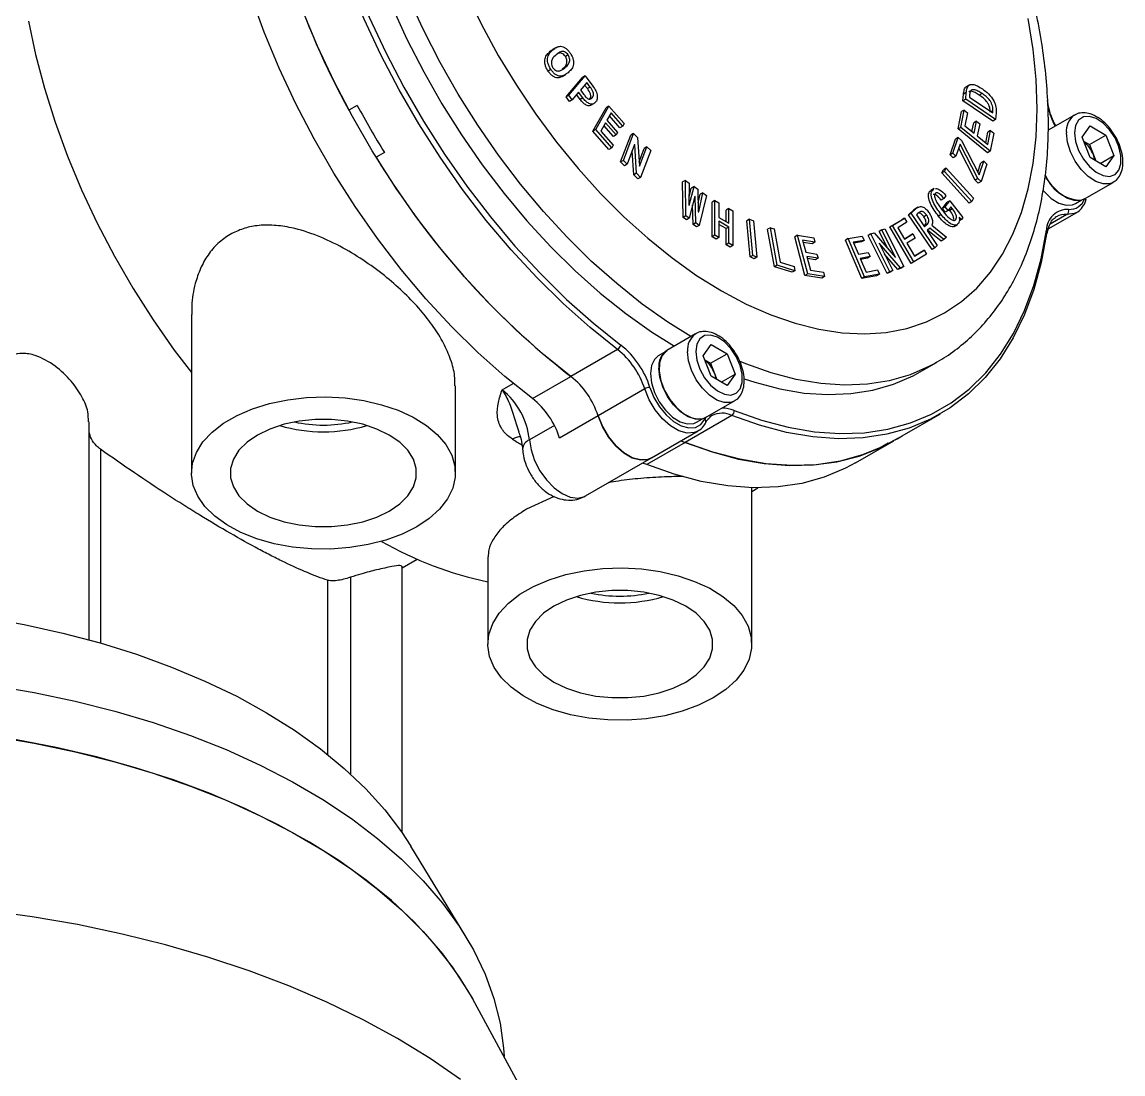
# Model space of a CAD drawing. Header units: millimetres. Extents: x 284 to 3312, y -237 to 1155.
# Drawn here: x 1892.5 to 2034.3, y 102.3 to 237.9 of the extents above; entities that cross this region are included whole.
import ezdxf

# ---------------------------------------------------------------- set-up
doc = ezdxf.new("R2010")
doc.units = ezdxf.units.MM

msp = doc.modelspace()

# ---------------------------------------------------------------- linework, layer by layer
at = {"color": 7, "linetype": 'Continuous', "lineweight": 25}
for p, q in [((1960.54, 234.081), (1960.893, 234.319)), ((1960.894, 234.285), (1960.54, 234.081)), ((1961.285, 234.558), (1960.843, 234.303)), ((1962.849, 233.608), (1962.496, 233.404)), ((1960.616, 231.736), (1960.263, 231.532)), ((1962.421, 231.965), (1962.067, 231.761)), ((1962.083, 230.839), (1962.525, 231.094)), ((1962.586, 228.206), (1964.689, 230.704)), ((1962.939, 228.41), (1965.043, 230.909)), ((1965.242, 230.055), (1964.43, 229.091)), ((1965.043, 230.909), (1964.689, 230.704)), ((1965.043, 230.909), (1966.021, 229.606)), ((1965.675, 229.478), (1965.242, 230.055)), ((2014.594, 229.775), (2014.152, 229.519)), ((1962.939, 228.41), (1962.586, 228.206)), ((1963.371, 227.835), (1962.939, 228.41)), ((1964.196, 228.813), (1963.371, 227.835)), ((1964.388, 227.882), (1963.928, 228.495)), ((1964.741, 228.086), (1964.196, 228.813)), ((1964.43, 229.091), (1964.862, 228.514)), ((1965.321, 229.274), (1964.974, 229.737)), ((1965.675, 229.478), (1965.321, 229.274)), ((2013.705, 227.701), (2013.772, 228.548)), ((2014.125, 228.752), (2013.772, 228.548)), ((2014.058, 227.905), (2014.125, 228.752)), ((2014.554, 228.462), (2014.532, 228.187)), ((2016.161, 228.632), (2015.808, 228.428)), ((1935.67, 227.11), (1934.609, 226.498)), ((1963.018, 227.63), (1962.586, 228.206)), ((1963.371, 227.835), (1963.018, 227.63)), ((1964.741, 228.086), (1964.388, 227.882)), ((1965.946, 228.093), (1965.592, 227.889)), ((1965.787, 227.121), (1966.229, 227.376)), ((1966.396, 223.993), (1968.094, 227.015)), ((1968.094, 227.015), (1967.74, 226.811)), ((1968.094, 227.015), (1970.06, 224.768)), ((2014.058, 227.905), (2013.705, 227.701)), ((2017.564, 225.083), (2013.705, 227.701)), ((2017.917, 225.288), (2014.058, 227.905)), ((2014.532, 228.187), (2017.534, 226.152)), ((1966.042, 223.789), (1967.74, 226.811)), ((1968.371, 226.148), (1967.844, 225.212)), ((1969.517, 224.228), (1968.162, 225.778)), ((1969.871, 224.432), (1968.371, 226.148)), ((2013.081, 224.075), (2013.522, 226.301)), ((2013.434, 224.279), (2013.876, 226.505)), ((2013.876, 226.505), (2013.522, 226.301)), ((2013.876, 226.505), (2014.296, 226.163)), ((2014.296, 226.163), (2013.959, 224.465)), ((2017.555, 226.426), (2017.325, 226.293)), ((2017.534, 226.152), (2017.555, 226.426)), ((2017.984, 226.135), (2017.917, 225.288)), ((2028.063, 225.853), (2024.68, 223.901)), ((1967.656, 224.875), (1967.05, 223.798)), ((1968.681, 223.096), (1967.448, 224.505)), ((1969.034, 223.3), (1967.656, 224.875)), ((1967.844, 225.212), (1969.222, 223.636)), ((1969.871, 224.432), (1969.517, 224.228)), ((1970.06, 224.768), (1969.871, 224.432)), ((2013.434, 224.279), (2013.081, 224.075)), ((2017.221, 221.195), (2013.434, 224.279)), ((2013.959, 224.465), (2015.133, 223.509)), ((2014.864, 223.729), (2015.089, 224.866)), ((2015.443, 225.07), (2015.089, 224.866)), ((2015.133, 223.509), (2015.443, 225.07)), ((2015.443, 225.07), (2015.863, 224.727)), ((2015.863, 224.727), (2015.554, 223.166)), ((2017.917, 225.288), (2017.564, 225.083)), ((2029.051, 223.008), (2030.072, 224.46)), ((2030.072, 224.46), (2032.113, 223.281)), ((1966.396, 223.993), (1966.042, 223.789)), ((1968.109, 221.427), (1966.042, 223.789)), ((1968.462, 221.631), (1966.396, 223.993)), ((1967.05, 223.798), (1968.651, 221.967)), ((1969.034, 223.3), (1968.681, 223.096)), ((1969.222, 223.636), (1969.034, 223.3)), ((1969.61, 219.822), (1970.907, 223.281)), ((1969.964, 220.026), (1971.261, 223.486)), ((1971.261, 223.486), (1970.907, 223.281)), ((1971.261, 223.486), (1971.794, 222.959)), ((1971.794, 222.959), (1972.024, 219.292)), ((2012.046, 220.739), (2012.736, 222.777)), ((2012.4, 220.943), (2013.089, 222.981)), ((2013.089, 222.981), (2012.736, 222.777)), ((2016.868, 220.991), (2013.081, 224.075)), ((2013.089, 222.981), (2013.498, 222.59)), ((2015.554, 223.166), (2016.905, 222.067)), ((2016.636, 222.286), (2016.911, 223.675)), ((2016.905, 222.067), (2017.265, 223.879)), ((2017.265, 223.879), (2016.911, 223.675)), ((2017.685, 223.536), (2017.221, 221.195)), ((2017.265, 223.879), (2017.685, 223.536)), ((2030.072, 220.377), (2029.051, 223.008)), ((2029.992, 222.057), (2032.113, 223.281)), ((2032.113, 223.281), (2033.134, 220.651)), ((1968.462, 221.631), (1968.109, 221.427)), ((1968.651, 221.967), (1968.462, 221.631)), ((1971.395, 222.05), (1970.454, 219.542)), ((1971.294, 218.158), (1971.098, 221.259)), ((1971.416, 222.029), (1971.379, 222.008)), ((1971.416, 222.029), (1971.395, 222.05)), ((1971.648, 218.362), (1971.416, 222.029)), ((1971.989, 219.857), (1972.634, 221.575)), ((1972.046, 219.271), (1972.987, 221.779)), ((1973.477, 221.295), (1972.18, 217.836)), ((1972.987, 221.779), (1972.634, 221.575)), ((1972.987, 221.779), (1973.477, 221.295)), ((2013.337, 222.112), (2012.808, 220.553)), ((2015.276, 217.492), (2013.155, 221.577)), ((2015.629, 217.696), (2013.337, 222.112)), ((2013.498, 222.59), (2015.79, 218.174)), ((2029.255, 222.482), (2029.992, 222.057)), ((2029.992, 222.057), (2030.502, 220.742)), ((1939.17, 221.048), (1938.109, 220.435)), ((1939.17, 221.048), (1938.109, 220.435)), ((1969.964, 220.026), (1969.61, 219.822)), ((1970.454, 219.542), (1969.964, 220.026)), ((2012.4, 220.943), (2012.046, 220.739)), ((2012.455, 220.349), (2012.046, 220.739)), ((2012.808, 220.553), (2012.4, 220.943)), ((2012.808, 220.553), (2012.455, 220.349)), ((2015.79, 218.174), (2016.381, 219.92)), ((2016.381, 219.92), (2016.028, 219.716)), ((2016.381, 219.92), (2016.79, 219.53)), ((2017.221, 221.195), (2016.868, 220.991)), ((2032.113, 219.199), (2030.072, 220.377)), ((2030.502, 220.742), (2030.809, 219.952)), ((2031.366, 219.63), (2033.134, 220.651)), ((2033.134, 220.651), (2032.113, 219.199)), ((1970.101, 219.337), (1969.61, 219.822)), ((1970.454, 219.542), (1970.101, 219.337)), ((1972.024, 219.292), (1972.046, 219.271)), ((2010.987, 218.401), (2011.204, 218.819)), ((2011.341, 218.605), (2010.987, 218.401)), ((2011.557, 219.023), (2011.204, 218.819)), ((2011.341, 218.605), (2011.557, 219.023)), ((2014.842, 214.725), (2011.341, 218.605)), ((2011.557, 219.023), (2015.058, 215.144)), ((2015.618, 218.506), (2016.028, 219.716)), ((2016.79, 219.53), (2016.038, 217.305)), ((1971.648, 218.362), (1971.294, 218.158)), ((1971.826, 217.632), (1971.294, 218.158)), ((1972.18, 217.836), (1971.648, 218.362)), ((1972.18, 217.836), (1971.826, 217.632)), ((1977.95, 217.446), (1977.596, 217.242)), ((1977.647, 212.682), (1977.596, 217.242)), ((1978.001, 212.886), (1977.95, 217.446)), ((1977.95, 217.446), (1978.441, 217.098)), ((1978.441, 217.098), (1978.41, 214.269)), ((2014.488, 214.521), (2010.987, 218.401)), ((2015.629, 217.696), (2015.276, 217.492)), ((2015.684, 217.101), (2015.276, 217.492)), ((2016.038, 217.305), (2015.629, 217.696)), ((2016.038, 217.305), (2015.684, 217.101)), ((2029.35, 215.05), (2033.062, 217.193)), ((1978.421, 215.298), (1978.714, 216.45)), ((1978.454, 214.237), (1979.067, 216.655)), ((1979.067, 216.655), (1978.714, 216.45)), ((1979.067, 216.655), (1979.559, 216.305)), ((1979.559, 216.305), (1979.617, 213.414)), ((1979.595, 214.534), (1979.832, 215.657)), ((1979.662, 213.382), (1980.185, 215.861)), ((1980.185, 215.861), (1979.832, 215.657)), ((1980.185, 215.861), (1980.677, 215.513)), ((2009.77, 216.2), (2009.417, 215.996)), ((2009.417, 215.996), (2009.616, 216.109)), ((2009.988, 216.384), (2009.546, 216.129)), ((2009.77, 216.2), (2009.97, 216.313)), ((1978.41, 214.269), (1978.454, 214.237)), ((1979.177, 215.399), (1978.448, 212.569)), ((1978.944, 211.762), (1978.887, 214.276)), ((1979.221, 215.368), (1979.159, 215.333)), ((1979.221, 215.368), (1979.177, 215.399)), ((1979.298, 211.966), (1979.221, 215.368)), ((1980.677, 215.513), (1979.745, 211.649)), ((1981.743, 214.846), (1981.39, 214.642)), ((1981.39, 210.186), (1981.39, 214.642)), ((1981.743, 210.39), (1981.743, 214.846)), ((1981.743, 214.846), (1982.262, 214.546)), ((1982.262, 214.546), (1982.262, 212.67)), ((2011.257, 215.121), (2010.904, 214.917)), ((2011.066, 213.83), (2011.66, 214.62)), ((2011.514, 215.462), (2011.257, 215.121)), ((2011.42, 214.034), (2012.013, 214.824)), ((2012.013, 214.824), (2011.66, 214.62)), ((2012.013, 214.824), (2013.705, 212.664)), ((2014.842, 214.725), (2014.488, 214.521)), ((2015.058, 215.144), (2014.842, 214.725)), ((2028.188, 214.449), (2028.934, 214.879)), ((1978.001, 212.886), (1977.647, 212.682)), ((1978.448, 212.569), (1978.001, 212.886)), ((1979.617, 213.414), (1979.662, 213.382)), ((1983.549, 213.804), (1983.195, 213.6)), ((1983.195, 212.132), (1983.195, 213.6)), ((1983.549, 211.928), (1983.549, 213.804)), ((1983.549, 213.804), (1984.068, 213.504)), ((1984.068, 213.504), (1984.068, 209.048)), ((2006.694, 213.013), (2007.38, 213.642)), ((2007.048, 213.217), (2006.694, 213.013)), ((2009.731, 208.549), (2006.694, 213.013)), ((2007.048, 213.217), (2007.734, 213.846)), ((2010.085, 208.753), (2007.048, 213.217)), ((2007.734, 213.846), (2007.38, 213.642)), ((2007.38, 213.642), (2007.555, 213.738)), ((2007.939, 213.992), (2007.497, 213.736)), ((2008.003, 213.286), (2007.701, 213.01)), ((2007.701, 213.01), (2008.749, 211.471)), ((2009.029, 212.957), (2008.676, 212.753)), ((2010.906, 213.051), (2010.553, 212.847)), ((2011.42, 214.034), (2011.066, 213.83)), ((2011.432, 213.364), (2011.066, 213.83)), ((2011.785, 213.568), (2011.42, 214.034)), ((2011.785, 213.568), (2011.432, 213.364)), ((2012.145, 214.048), (2011.785, 213.568)), ((2012.003, 213.574), (2011.894, 213.713)), ((2012.357, 213.778), (2012.003, 213.574)), ((2012.357, 213.778), (2012.145, 214.048)), ((2024.689, 211.204), (2028.365, 213.326)), ((2027.106, 213.05), (2024.926, 211.792)), ((2028.365, 213.326), (2028.236, 213.258)), ((1978.094, 212.365), (1977.647, 212.682)), ((1978.448, 212.569), (1978.094, 212.365)), ((1979.298, 211.966), (1978.944, 211.762)), ((1979.391, 211.445), (1978.944, 211.762)), ((1979.745, 211.649), (1979.298, 211.966)), ((1979.745, 211.649), (1979.391, 211.445)), ((1982.262, 212.67), (1983.549, 211.928)), ((1983.549, 211.433), (1982.262, 212.175)), ((1982.262, 212.175), (1982.262, 210.09)), ((1983.195, 211.228), (1982.262, 211.767)), ((1983.549, 211.433), (1983.195, 211.228)), ((1983.549, 209.348), (1983.549, 211.433)), ((1986.222, 212.443), (1985.868, 212.239)), ((1986.304, 207.574), (1985.868, 212.239)), ((1986.657, 207.778), (1986.222, 212.443)), ((1986.222, 212.443), (1986.737, 212.215)), ((1986.737, 212.215), (1987.172, 207.549)), ((1988.896, 211.342), (1988.542, 211.138)), ((1989.769, 206.505), (1988.896, 211.342)), ((1988.896, 211.342), (1989.401, 211.187)), ((2004.291, 211.443), (2005.814, 212.366)), ((2004.645, 211.647), (2004.291, 211.443)), ((2007.042, 206.755), (2004.291, 211.443)), ((2004.645, 211.647), (2006.167, 212.57)), ((2007.396, 206.959), (2004.645, 211.647)), ((2006.473, 212.049), (2005.312, 211.344)), ((2005.312, 211.344), (2006.164, 209.892)), ((2006.167, 212.57), (2005.814, 212.366)), ((2006.167, 212.57), (2006.473, 212.049)), ((2008.698, 211.545), (2008.779, 211.619)), ((2008.749, 211.471), (2009.133, 211.823)), ((2009.133, 211.823), (2008.779, 211.619)), ((2009.691, 211.658), (2011.581, 210.125)), ((2012.573, 211.518), (2013.015, 211.773)), ((2013.507, 212.401), (2013.203, 212.698)), ((2013.507, 212.401), (2013.243, 212.249)), ((2013.705, 212.664), (2013.507, 212.401)), ((1981.743, 210.39), (1981.39, 210.186)), ((1981.909, 209.886), (1981.39, 210.186)), ((1982.262, 210.09), (1981.743, 210.39)), ((1982.262, 210.09), (1981.909, 209.886)), ((1983.195, 209.144), (1983.195, 211.228)), ((1989.416, 206.301), (1988.542, 211.138)), ((1989.401, 211.187), (1990.176, 206.888)), ((1992.409, 210.367), (1992.055, 210.163)), ((1993.352, 205.207), (1992.055, 210.163)), ((1993.706, 205.411), (1992.409, 210.367)), ((1992.409, 210.367), (1994.476, 210.024)), ((1994.476, 210.024), (1994.62, 209.474)), ((1998.913, 209.938), (1998.559, 209.734)), ((1998.913, 209.938), (2000.737, 210.264)), ((2001.016, 205.011), (1998.913, 209.938)), ((2000.737, 210.264), (2000.97, 209.717)), ((2001.83, 210.546), (2001.477, 210.342)), ((2003.924, 205.464), (2001.477, 210.342)), ((2001.83, 210.546), (2002.269, 210.706)), ((2004.277, 205.668), (2001.83, 210.546)), ((2002.269, 210.706), (2005.009, 207.52)), ((2003.252, 211.065), (2002.898, 210.861)), ((2003.966, 208.733), (2002.898, 210.861)), ((2003.252, 211.065), (2003.656, 211.212)), ((2005.026, 207.528), (2003.252, 211.065)), ((2003.656, 211.212), (2006.103, 206.334)), ((2006.16, 209.9), (2006.878, 210.335)), ((2006.164, 209.892), (2007.231, 210.539)), ((2007.537, 210.017), (2006.47, 209.37)), ((2007.231, 210.539), (2006.878, 210.335)), ((2007.231, 210.539), (2007.537, 210.017)), ((2009.442, 211.302), (2009.086, 210.975)), ((2009.086, 210.975), (2010.401, 209.043)), ((2010.898, 209.618), (2009.158, 211.041)), ((2011.252, 209.823), (2009.442, 211.302)), ((2011.581, 210.125), (2011.252, 209.823)), ((1983.549, 209.348), (1983.195, 209.144)), ((1983.714, 208.844), (1983.195, 209.144)), ((1984.068, 209.048), (1983.549, 209.348)), ((1984.068, 209.048), (1983.714, 208.844)), ((1994.62, 209.474), (1993.043, 209.736)), ((1993.043, 209.736), (1993.446, 208.198)), ((1994.267, 209.27), (1993.115, 209.461)), ((1994.62, 209.474), (1994.267, 209.27)), ((2000.663, 204.807), (1998.559, 209.734)), ((2000.97, 209.717), (1999.579, 209.468)), ((1999.579, 209.468), (2000.232, 207.94)), ((2000.617, 209.513), (1999.635, 209.337)), ((2000.97, 209.717), (2000.617, 209.513)), ((2002.924, 209.359), (2002.907, 209.352)), ((2002.907, 209.352), (2004.681, 205.815)), ((2002.924, 209.359), (2002.908, 209.349)), ((2005.664, 206.173), (2002.924, 209.359)), ((2006.47, 209.37), (2007.451, 207.698)), ((2010.085, 208.753), (2009.731, 208.549)), ((2010.401, 209.043), (2010.085, 208.753)), ((2011.252, 209.823), (2010.898, 209.618)), ((1986.657, 207.778), (1986.304, 207.574)), ((1986.819, 207.345), (1986.304, 207.574)), ((1987.172, 207.549), (1986.657, 207.778)), ((1987.172, 207.549), (1986.819, 207.345)), ((1993.446, 208.198), (1994.895, 207.958)), ((1995.039, 207.408), (1993.59, 207.648)), ((1993.59, 207.648), (1994.053, 205.879)), ((1994.685, 207.204), (1993.661, 207.374)), ((1995.039, 207.408), (1994.685, 207.204)), ((1994.895, 207.958), (1995.039, 207.408)), ((2000.232, 207.94), (2001.51, 208.168)), ((2001.743, 207.621), (2000.465, 207.393)), ((2000.465, 207.393), (2001.216, 205.635)), ((2001.39, 207.417), (2000.521, 207.262)), ((2001.743, 207.621), (2001.39, 207.417)), ((2001.51, 208.168), (2001.743, 207.621)), ((2005.31, 205.969), (2003.615, 207.94)), ((2005.009, 207.52), (2005.026, 207.528)), ((2008.997, 207.929), (2007.396, 206.959)), ((2007.447, 207.706), (2008.338, 208.246)), ((2007.451, 207.698), (2008.691, 208.45)), ((2008.691, 208.45), (2008.338, 208.246)), ((2008.691, 208.45), (2008.997, 207.929)), ((1989.769, 206.505), (1989.416, 206.301)), ((1991.697, 205.598), (1989.416, 206.301)), ((1992.051, 205.802), (1989.769, 206.505)), ((1990.176, 206.888), (1991.953, 206.34)), ((1992.051, 205.802), (1991.697, 205.598)), ((1991.953, 206.34), (1992.051, 205.802)), ((1994.053, 205.879), (1995.736, 205.6)), ((2001.216, 205.635), (2002.701, 205.9)), ((2002.701, 205.9), (2002.934, 205.353)), ((2004.277, 205.668), (2003.924, 205.464)), ((2004.681, 205.815), (2004.277, 205.668)), ((2004.681, 205.815), (2004.328, 205.611)), ((2005.664, 206.173), (2005.31, 205.969)), ((2005.749, 206.13), (2005.31, 205.969)), ((2006.103, 206.334), (2005.664, 206.173)), ((2006.103, 206.334), (2005.749, 206.13)), ((2007.396, 206.959), (2007.042, 206.755)), ((1993.706, 205.411), (1993.352, 205.207)), ((1995.526, 204.845), (1993.352, 205.207)), ((1995.88, 205.049), (1993.706, 205.411)), ((1995.88, 205.049), (1995.526, 204.845)), ((1995.736, 205.6), (1995.88, 205.049)), ((2002.581, 205.149), (2000.663, 204.807)), ((2001.016, 205.011), (2000.663, 204.807)), ((2002.934, 205.353), (2001.016, 205.011)), ((2002.934, 205.353), (2002.581, 205.149)), ((2004.328, 205.611), (2003.924, 205.464)), ((1914.32, 200.147), (1914.32, 179.733)), ((1979.272, 197.678), (1975.56, 195.535)), ((1980.261, 194.832), (1981.282, 196.285)), ((1981.282, 196.285), (1983.323, 195.106)), ((1969.213, 195.656), (1963.202, 192.186)), ((1975.204, 195.26), (1974.459, 194.83)), ((1981.282, 192.202), (1980.261, 194.832)), ((1980.465, 194.307), (1981.202, 193.882)), ((1981.202, 193.882), (1983.323, 195.106)), ((1983.323, 195.106), (1984.344, 192.476)), ((1981.202, 193.882), (1981.712, 192.566)), ((2008.176, 192.765), (2010.297, 193.99)), ((2010.297, 193.99), (2010.152, 193.907)), ((1958.253, 189.329), (1963.202, 192.186)), ((1983.323, 191.023), (1981.282, 192.202)), ((1981.712, 192.566), (1982.018, 191.777)), ((1982.576, 191.455), (1984.344, 192.476)), ((1984.344, 192.476), (1983.323, 191.023)), ((1948.32, 179.733), (1948.32, 190.974)), ((1954.337, 190.473), (1955.755, 191.292)), ((1972.706, 190.571), (1966.695, 187.101)), ((1980.559, 186.875), (1984.272, 189.018)), ((2005.872, 184.507), (2010.822, 187.365)), ((1901.13, 158.242), (1901.13, 186.349)), ((1961.069, 185.876), (1957.851, 184.018)), ((1966.695, 187.101), (1961.746, 184.244)), ((1983.937, 187.156), (1977.926, 183.686)), ((1979.398, 186.273), (1980.143, 186.704)), ((1980.475, 186.662), (1980.61, 186.904)), ((1980.568, 186.233), (1980.564, 186.225)), ((1981.386, 187.136), (1981.07, 186.914)), ((1973.564, 181.682), (1979.575, 185.151)), ((1977.926, 183.686), (1972.977, 180.829)), ((1999.862, 181.037), (2004.812, 183.895)), ((2004.08, 183.576), (2003.02, 182.963)), ((1902.626, 182.79), (1902.626, 157.821)), ((1965.079, 176.783), (1973.564, 181.682)), ((1986.504, 157.69), (1986.504, 177.838)), ((1986.504, 177.367), (1987.303, 177.829)), ((1961.046, 176.699), (1957.483, 175.06)), ((1952.504, 168.928), (1952.504, 157.69)), ((1941.449, 167.523), (1943.384, 168.64)), ((1941.449, 133.39), (1941.449, 167.733)), ((1934.794, 166.297), (1934.794, 140.969)), ((1931.841, 165.925), (1931.841, 143.496)), ((1949.647, 120.028), (1942.571, 131.658)), ((1966.768, 82.211), (1950.553, 111.924))]:
    msp.add_line(p, q, dxfattribs=at)
at = {"color": 7, "linetype": 'Continuous', "lineweight": 25, "flags": 128}
for points in [[(1978.648, 197.318), (1975.707, 199.159), (1972.384, 201.516), (1969.099, 204.139), (1965.871, 207.013), (1962.718, 210.124), (1959.659, 213.452), (1956.712, 216.978), (1953.892, 220.683), (1951.216, 224.545), (1948.699, 228.542), (1946.357, 232.652), (1944.201, 236.849), (1942.246, 241.112), (1940.501, 245.414), (1938.977, 249.732), (1937.682, 254.041), (1936.624, 258.316), (1935.81, 262.532), (1935.243, 266.666), (1934.927, 270.693), (1934.857, 273.165)], [(1932.736, 271.94), (1932.805, 269.469), (1933.121, 265.441), (1933.688, 261.307), (1934.503, 257.091), (1935.561, 252.816), (1936.855, 248.508), (1938.379, 244.19), (1940.124, 239.887), (1942.08, 235.625), (1944.235, 231.427), (1946.578, 227.318), (1949.094, 223.321), (1951.77, 219.459), (1954.59, 215.754), (1957.538, 212.227), (1960.597, 208.899), (1963.75, 205.789), (1966.978, 202.914), (1970.263, 200.291), (1973.586, 197.935), (1976.527, 196.093)], [(1969.213, 195.656), (1965.672, 198.485), (1962.192, 201.581), (1958.792, 204.928), (1955.49, 208.505), (1952.305, 212.295), (1949.254, 216.274), (1946.355, 220.423), (1943.623, 224.716), (1941.074, 229.132), (1938.721, 233.645), (1936.578, 238.23), (1934.657, 242.861), (1932.968, 247.515), (1931.52, 252.163), (1930.323, 256.781), (1929.381, 261.343), (1928.701, 265.825)], [(1929.404, 265.889), (1930.079, 261.441), (1931.014, 256.912), (1932.203, 252.327), (1933.64, 247.713), (1935.317, 243.093), (1937.224, 238.495), (1939.351, 233.944), (1941.687, 229.464), (1944.217, 225.081), (1946.929, 220.818), (1949.807, 216.7), (1952.836, 212.75), (1955.997, 208.988), (1959.275, 205.437), (1962.651, 202.115), (1966.105, 199.041), (1969.62, 196.232)], [(1963.202, 192.186), (1959.662, 195.015), (1956.182, 198.112), (1952.781, 201.458), (1949.48, 205.036), (1946.294, 208.825), (1943.244, 212.805), (1940.345, 216.953), (1937.613, 221.247), (1935.063, 225.662), (1932.711, 230.175), (1930.568, 234.76), (1928.647, 239.392), (1926.958, 244.045), (1925.51, 248.693), (1924.312, 253.311), (1923.371, 257.874), (1922.69, 262.355)], [(1958.253, 189.329), (1954.712, 192.158), (1951.232, 195.254), (1947.832, 198.601), (1944.53, 202.178), (1941.345, 205.967), (1938.294, 209.947), (1935.395, 214.095), (1932.663, 218.389), (1930.114, 222.805), (1927.761, 227.317), (1925.618, 231.902), (1923.697, 236.534), (1922.008, 241.187), (1920.56, 245.836), (1919.362, 250.454), (1918.421, 255.016), (1917.741, 259.497)], [(1949.692, 241.55), (1951.668, 237.514), (1953.835, 233.556), (1956.18, 229.7), (1958.687, 225.971), (1961.341, 222.39), (1964.127, 218.981), (1967.026, 215.764), (1970.021, 212.759), (1973.094, 209.984), (1976.225, 207.457), (1979.395, 205.194), (1982.585, 203.208)], [(1982.585, 203.208), (1985.775, 201.511), (1988.946, 200.114), (1992.077, 199.025), (1995.149, 198.252), (1998.145, 197.799), (2001.044, 197.669), (2003.829, 197.862), (2006.484, 198.378), (2008.991, 199.213), (2011.335, 200.362), (2013.502, 201.818), (2015.479, 203.572), (2017.252, 205.614), (2018.812, 207.93), (2020.149, 210.506), (2021.254, 213.327), (2022.12, 216.375), (2022.743, 219.631), (2023.118, 223.075), (2023.244, 226.687), (2023.118, 230.443), (2022.743, 234.321), (2022.12, 238.296)], [(1893.323, 237.974), (1894.229, 233.677), (1895.373, 229.33), (1896.75, 224.957), (1898.351, 220.58), (1900.169, 216.225), (1902.192, 211.914), (1904.411, 207.672), (1906.813, 203.52), (1909.385, 199.483), (1912.112, 195.582), (1914.32, 192.671)], [(2028.088, 223.564), (2028.221, 222.464), (2028.61, 221.308), (2029.219, 220.198), (2029.995, 219.233), (2030.868, 218.498), (2031.761, 218.06), (2032.595, 217.956), (2033.296, 218.197), (2033.8, 218.76), (2034.064, 219.597), (2034.064, 220.631), (2033.8, 221.772), (2033.296, 222.918), (2032.595, 223.967), (2031.761, 224.826), (2030.868, 225.419), (2029.995, 225.693), (2029.219, 225.624), (2028.61, 225.218), (2028.221, 224.51), (2028.088, 223.564)], [(2033.034, 217.177), (2032.601, 217.011), (2031.746, 216.993), (2030.804, 217.311), (2029.843, 217.941), (2028.936, 218.837), (2028.149, 219.932), (2027.542, 221.146), (2027.158, 222.387), (2027.027, 223.564)], [(2029.35, 215.05), (2028.889, 214.868), (2028.034, 214.85), (2027.091, 215.168), (2026.131, 215.798), (2025.223, 216.694), (2024.437, 217.789), (2024.276, 218.068)], [(2024.012, 216.193), (2024.168, 216.008), (2025.083, 215.127), (2026.047, 214.522), (2026.985, 214.236), (2027.828, 214.294), (2028.188, 214.449)], [(2025.742, 212.75), (2025.707, 212.73), (2025.599, 212.66)], [(2028.236, 213.258), (2028.026, 213.171), (2027.106, 213.05)], [(2024.449, 210.55), (2023.769, 206.855), (2022.827, 203.38), (2021.629, 200.144), (2020.182, 197.167), (2018.492, 194.464), (2016.571, 192.051), (2014.428, 189.94), (2012.076, 188.143), (2009.526, 186.671), (2006.795, 185.532), (2003.895, 184.731), (2000.845, 184.273), (1997.66, 184.161), (1994.358, 184.396), (1990.957, 184.976), (1987.477, 185.897), (1983.937, 187.156)], [(1984.237, 187.794), (1987.751, 186.545), (1991.206, 185.63), (1994.582, 185.055), (1997.859, 184.822), (2001.021, 184.933), (2004.049, 185.387), (2006.928, 186.182), (2009.639, 187.313), (2012.17, 188.775), (2014.506, 190.558), (2016.633, 192.654), (2018.54, 195.05), (2020.217, 197.733), (2021.654, 200.688), (2022.843, 203.9), (2023.778, 207.349), (2024.453, 211.018)], [(1979.297, 195.389), (1979.431, 194.289), (1979.819, 193.133), (1980.429, 192.022), (1981.204, 191.057), (1982.078, 190.323), (1982.971, 189.885), (1983.805, 189.781), (1984.505, 190.022), (1985.01, 190.585), (1985.274, 191.421), (1985.274, 192.456), (1985.01, 193.597), (1984.505, 194.743), (1983.805, 195.792), (1982.971, 196.651), (1982.078, 197.244), (1981.204, 197.518), (1980.429, 197.449), (1979.819, 197.042), (1979.431, 196.335), (1979.297, 195.389)], [(1974.459, 194.83), (1973.953, 194.383), (1973.566, 193.586), (1973.435, 192.558), (1973.571, 191.377), (1973.963, 190.133), (1974.58, 188.92), (1975.377, 187.833), (1976.293, 186.952), (1977.256, 186.346), (1978.195, 186.061), (1979.037, 186.119), (1979.398, 186.273)], [(1975.59, 195.483), (1975.479, 195.413), (1974.934, 194.81), (1974.627, 193.931), (1974.581, 192.844), (1974.801, 191.633), (1975.27, 190.388), (1975.951, 189.207), (1976.793, 188.177), (1977.732, 187.378), (1978.695, 186.871), (1979.611, 186.695), (1979.766, 186.7)], [(1984.244, 189.002), (1983.811, 188.835), (1982.956, 188.817), (1982.013, 189.135), (1981.053, 189.766), (1980.145, 190.662), (1979.359, 191.757), (1978.751, 192.97), (1978.368, 194.212), (1978.236, 195.389)], [(1980.559, 186.875), (1980.099, 186.692), (1979.244, 186.674), (1978.301, 186.992), (1977.34, 187.623), (1976.433, 188.519), (1975.647, 189.614), (1975.039, 190.827), (1974.655, 192.069), (1974.524, 193.246)], [(2010.152, 193.907), (2009.4, 193.501), (2006.884, 192.409), (2004.208, 191.636), (2001.388, 191.187), (1998.44, 191.064), (1995.381, 191.268), (1992.228, 191.798), (1989, 192.65), (1985.715, 193.82), (1984.912, 194.151)], [(1985.507, 191.878), (1986.879, 191.425), (1990.107, 190.573), (1993.259, 190.044), (1996.318, 189.84), (1999.266, 189.963), (2002.086, 190.412), (2004.762, 191.184), (2007.279, 192.276), (2008.176, 192.765)], [(1979.567, 185.147), (1979.101, 184.953), (1978.159, 184.888), (1977.114, 185.177), (1976.035, 185.8), (1974.991, 186.717), (1974.049, 187.87), (1973.27, 189.183), (1972.706, 190.571)], [(1973.382, 190.757), (1973.899, 189.484), (1974.613, 188.28), (1975.476, 187.224), (1976.434, 186.383), (1977.423, 185.812), (1978.381, 185.547), (1979.244, 185.607), (1979.958, 185.986), (1980.475, 186.662)], [(1943.341, 172.794), (1941.462, 171.857), (1939.368, 171.089), (1937.102, 170.504), (1934.713, 170.117), (1932.251, 169.934), (1929.77, 169.96), (1927.321, 170.195), (1924.958, 170.632), (1922.73, 171.264), (1920.686, 172.076), (1918.868, 173.052), (1917.316, 174.17), (1916.062, 175.406), (1915.133, 176.735), (1914.549, 178.127), (1914.323, 179.554), (1914.459, 180.985), (1914.954, 182.388), (1915.798, 183.736), (1916.973, 184.998), (1918.454, 186.148), (1920.209, 187.161), (1922.2, 188.015), (1924.387, 188.694), (1926.72, 189.181), (1929.152, 189.467), (1931.63, 189.545), (1934.102, 189.415), (1936.514, 189.078), (1938.816, 188.542), (1940.957, 187.818), (1942.894, 186.921), (1944.583, 185.872), (1945.99, 184.692), (1947.085, 183.406), (1947.843, 182.042), (1948.249, 180.628), (1948.294, 179.196), (1947.978, 177.775), (1947.306, 176.395), (1946.294, 175.087), (1944.963, 173.878), (1943.341, 172.794)], [(1922.835, 184.632), (1921.49, 183.707), (1920.444, 182.661), (1919.729, 181.526), (1919.366, 180.337), (1919.366, 179.129), (1919.729, 177.94), (1920.444, 176.806), (1921.49, 175.76), (1922.835, 174.835), (1924.437, 174.059), (1926.249, 173.455), (1928.214, 173.042), (1930.274, 172.832), (1932.366, 172.832), (1934.426, 173.042), (1936.391, 173.455), (1938.203, 174.059), (1939.805, 174.835), (1941.15, 175.76), (1942.196, 176.806), (1942.911, 177.94), (1943.274, 179.129), (1943.274, 180.337), (1942.911, 181.526), (1942.196, 182.661), (1941.15, 183.707), (1939.805, 184.632), (1938.203, 185.408), (1936.391, 186.012), (1934.426, 186.425), (1932.366, 186.634), (1930.274, 186.634), (1928.214, 186.425), (1926.249, 186.012), (1924.437, 185.408), (1922.835, 184.632)], [(1966.695, 187.101), (1967.26, 185.713), (1968.038, 184.4), (1968.98, 183.247), (1970.025, 182.33), (1971.104, 181.707), (1972.149, 181.418), (1973.091, 181.483), (1973.564, 181.682)], [(1973.564, 181.682), (1973.091, 181.483), (1972.149, 181.418), (1971.104, 181.707), (1970.025, 182.33), (1968.98, 183.247), (1968.038, 184.4), (1967.26, 185.713), (1966.695, 187.101)], [(1957.851, 184.018), (1958.066, 182.707), (1958.527, 181.352), (1959.205, 180.035), (1960.059, 178.837), (1961.037, 177.832), (1962.079, 177.08), (1963.121, 176.629), (1964.099, 176.505), (1964.953, 176.716), (1965.079, 176.783)], [(1977.356, 183.871), (1977.368, 183.868), (1977.926, 183.686)], [(1977.356, 183.871), (1977.368, 183.868), (1977.926, 183.686)], [(2005.338, 184.208), (2003.516, 183.201), (2000.784, 182.062), (1997.885, 181.261), (1994.834, 180.803), (1991.649, 180.692), (1988.347, 180.926), (1984.947, 181.506), (1981.467, 182.428), (1977.926, 183.686)], [(1977.926, 183.686), (1981.385, 182.453), (1984.786, 181.541), (1988.112, 180.956), (1991.346, 180.699), (1994.469, 180.772), (1997.467, 181.176), (2000.322, 181.908), (2003.02, 182.963)], [(1972.977, 180.829), (1972.418, 181.01), (1972.406, 181.013)], [(1999.862, 181.037), (1998.566, 180.344), (1995.834, 179.204), (1992.935, 178.404), (1989.885, 177.946), (1986.699, 177.834), (1983.398, 178.069), (1979.997, 178.648), (1976.517, 179.57), (1972.977, 180.829)], [(1981.525, 150.751), (1979.646, 149.814), (1977.552, 149.046), (1975.286, 148.461), (1972.896, 148.074), (1970.435, 147.891), (1967.953, 147.917), (1965.505, 148.152), (1963.142, 148.589), (1960.914, 149.221), (1958.87, 150.033), (1957.052, 151.009), (1955.499, 152.127), (1954.245, 153.363), (1953.317, 154.692), (1952.733, 156.084), (1952.507, 157.511), (1952.642, 158.942), (1953.138, 160.345), (1953.982, 161.693), (1955.157, 162.955), (1956.637, 164.105), (1958.392, 165.118), (1960.384, 165.972), (1962.57, 166.651), (1964.904, 167.138), (1967.336, 167.424), (1969.814, 167.502), (1972.286, 167.372), (1974.698, 167.035), (1976.999, 166.499), (1979.141, 165.775), (1981.077, 164.878), (1982.767, 163.829), (1984.174, 162.649), (1985.268, 161.363), (1986.027, 159.999), (1986.433, 158.585), (1986.478, 157.153), (1986.162, 155.732), (1985.49, 154.352), (1984.478, 153.044), (1983.147, 151.835), (1981.525, 150.751)], [(1961.018, 162.589), (1959.674, 161.664), (1958.628, 160.618), (1957.913, 159.483), (1957.549, 158.294), (1957.549, 157.086), (1957.913, 155.897), (1958.628, 154.763), (1959.674, 153.717), (1961.018, 152.792), (1962.621, 152.016), (1964.432, 151.412), (1966.398, 150.999), (1968.458, 150.789), (1970.55, 150.789), (1972.61, 150.999), (1974.575, 151.412), (1976.387, 152.016), (1977.989, 152.792), (1979.334, 153.717), (1980.379, 154.763), (1981.095, 155.897), (1981.458, 157.086), (1981.458, 158.294), (1981.095, 159.483), (1980.379, 160.618), (1979.334, 161.664), (1977.989, 162.589), (1976.387, 163.365), (1974.575, 163.969), (1972.61, 164.382), (1970.55, 164.591), (1968.458, 164.591), (1966.398, 164.382), (1964.432, 163.969), (1962.621, 163.365), (1961.018, 162.589)], [(1866.62, 162.728), (1871.94, 162.627), (1877.237, 162.322), (1882.488, 161.817), (1887.669, 161.112), (1892.758, 160.21), (1897.733, 159.117), (1902.572, 157.836), (1907.253, 156.374), (1911.757, 154.736), (1916.064, 152.929), (1920.154, 150.963), (1924.01, 148.844), (1927.616, 146.584), (1930.954, 144.19), (1934.012, 141.674), (1936.774, 139.048), (1939.23, 136.321), (1941.368, 133.507), (1942.571, 131.658)], [(1888.721, 152.365), (1894.079, 151.457), (1899.326, 150.354), (1904.442, 149.062), (1909.405, 147.585), (1914.196, 145.929), (1918.796, 144.101), (1923.185, 142.108), (1927.347, 139.959), (1931.264, 137.661), (1934.921, 135.225), (1938.302, 132.66), (1941.396, 129.976), (1944.188, 127.184), (1946.667, 124.296), (1948.825, 121.322), (1950.651, 118.276), (1952.139, 115.169), (1953.283, 112.014), (1954.077, 108.823), (1954.52, 105.609), (1954.589, 104.528)], [(1866.62, 147.461), (1872.201, 147.359), (1877.76, 147.052), (1883.274, 146.543), (1888.721, 145.833), (1894.079, 144.925), (1899.326, 143.822), (1904.442, 142.53), (1909.405, 141.053), (1914.196, 139.397), (1918.796, 137.569), (1923.185, 135.576), (1927.347, 133.426), (1931.264, 131.129), (1934.921, 128.693), (1938.302, 126.127), (1941.396, 123.444), (1944.188, 120.652), (1946.667, 117.763), (1948.825, 114.79), (1950.553, 111.924)], [(1950.553, 111.924), (1949.911, 113.055), (1947.935, 116.081), (1945.63, 119.028), (1943.005, 121.884), (1940.071, 124.638), (1936.839, 127.279), (1933.323, 129.796), (1929.536, 132.178), (1925.495, 134.417), (1921.215, 136.503), (1916.714, 138.427), (1912.009, 140.182), (1907.122, 141.761), (1902.07, 143.157), (1896.874, 144.364), (1891.556, 145.379)], [(1948.983, 101.594), (1945.057, 104.295), (1940.866, 106.86), (1936.423, 109.279), (1931.744, 111.546), (1926.845, 113.651), (1921.742, 115.589), (1916.453, 117.352), (1910.995, 118.934), (1905.386, 120.331), (1899.647, 121.537), (1893.796, 122.548), (1887.853, 123.361)]]:
    msp.add_lwpolyline(points, dxfattribs=at)
at = {"color": 7, "linetype": 'Continuous', "lineweight": 25}
for centre, radius, start, end in [((2025.59, 276.649), 103.887, 187.90834, 208.86477), ((2040.067, 283.342), 118.579, 208.3086, 211.6914), ((2035.462, 229.568), 11.15, 193.46181, 207.51897), ((2029.513, 223.82), 2.499, 125.93212, 185.88225), ((2026.714, 219.297), 4.055, 20.8725, 50.91467), ((2027.022, 274.145), 103.876, 211.13489, 232.09287), ((2027.183, 219.433), 3.568, 9.34655, 21.51251), ((2029.14, 220.08), 5.237, 201.70866, 263.60503), ((2027.449, 215.738), 2.032, 266.19989, 340.45374), ((2027.208, 210.957), 2.756, 87.7837, 178.7202), ((2026.919, 210.646), 2.411, 85.55439, 119.2171), ((2026.771, 213.519), 0.576, 305.54793, 19.39775), ((2024.327, 210.794), 0.272, 296.51884, 348.14236), ((2024.3, 210.766), 0.295, 354.49335, 58.72477), ((1980.722, 195.645), 2.499, 125.93212, 185.88225), ((1968.744, 196.419), 0.896, 301.56665, 347.96181), ((1962.558, 187.351), 11.347, 17.46565, 51.50903), ((1962.655, 187.409), 10.537, 17.46565, 51.50903), ((1977.003, 193.503), 2.492, 125.37932, 185.93286), ((1977.923, 191.122), 4.055, 20.8725, 50.91467), ((1956.644, 183.939), 10.537, 17.46565, 51.50903), ((1978.392, 191.258), 3.568, 9.34655, 21.51251), ((1948.369, 183.041), 9.532, 5.88476, 51.23489), ((1973.407, 189.341), 1.416, 91.01483, 119.6723), ((1951.695, 181.081), 10.537, 17.46565, 51.50903), ((1982.681, 184.591), 2.856, 63.91234, 116.97786), ((1982.734, 184.251), 3.849, 67.01993, 90.78527), ((1983.558, 187.723), 0.683, 303.74115, 5.96325), ((1931.32, 204.733), 19.692, 253.44997, 286.55003), ((1931.32, 203.534), 17.618, 257.75792, 282.24208), ((1980.212, 186.38), 0.385, 337.49755, 46.99617), ((1956.669, 182.561), 1.835, 88.33506, 122.81668), ((1994.43, 204.331), 22.889, 294.93762, 299.99471), ((1990.001, 238.434), 64.266, 237.71542, 238.99144), ((1958.387, 182.705), 1.418, 112.22789, 176.40432), ((1961.89, 210.942), 46.193, 240.03251, 258.27643), ((1969.504, 182.69), 19.692, 253.44997, 286.55003), ((1969.504, 181.491), 17.618, 257.75792, 282.24208)]:
    msp.add_arc(centre, radius, start, end, dxfattribs=at)
for points, knots in [([(2010.11, 193.928), (2010.494, 194.136), (2011.689, 194.784), (2013.52, 196.162), (2015.59, 198.032), (2017.461, 200.162), (2019.138, 202.527), (2020.61, 205.125), (2021.871, 207.945), (2022.911, 210.977), (2023.724, 214.205), (2024.303, 217.612), (2024.645, 221.177), (2024.747, 224.879), (2024.613, 228.696), (2024.243, 232.607), (2023.642, 236.59), (2022.815, 240.626), (2021.769, 244.694), (2020.509, 248.776), (2019.043, 252.852), (2017.38, 256.902), (2015.527, 260.906), (2013.495, 264.847), (2011.292, 268.705), (2008.931, 272.462), (2006.423, 276.098), (2003.778, 279.597), (2001.009, 282.942), (1998.13, 286.115), (1995.152, 289.1), (1992.088, 291.884), (1988.952, 294.449), (1985.757, 296.784), (1982.517, 298.874), (1979.246, 300.706), (1975.959, 302.268), (1972.673, 303.546), (1969.406, 304.531), (1966.177, 305.213), (1963.008, 305.586), (1959.921, 305.646), (1956.94, 305.395), (1954.081, 304.844), (1951.374, 303.979), (1949.322, 303.122), (1948.235, 302.461), (1947.943, 302.283)], [0, 0, 0, 0, 0.0102288, 0.0317629, 0.0533052, 0.0749532, 0.0967907, 0.1188742, 0.1412264, 0.163837, 0.1866691, 0.2096706, 0.2327865, 0.2559677, 0.2791761, 0.3023786, 0.3255612, 0.3487169, 0.3718437, 0.3949428, 0.4180172, 0.4410712, 0.46411, 0.4871388, 0.5101635, 0.5331897, 0.5562215, 0.5792648, 0.6023253, 0.6254088, 0.648521, 0.671667, 0.6948507, 0.7180747, 0.7413385, 0.7646371, 0.7879591, 0.8112751, 0.8345464, 0.8577219, 0.8807406, 0.9035398, 0.9260692, 0.9483053, 0.9702616, 0.9919891, 1, 1, 1, 1]), ([(1960.263, 231.532), (1960.181, 231.667), (1960.017, 231.937), (1959.867, 232.376), (1959.818, 232.79), (1959.882, 233.266), (1960.134, 233.706), (1960.404, 233.956), (1960.54, 234.081)], [0, 0, 0, 0, 0.12501848, 0.24986876, 0.37476471, 0.4997362, 0.74955422, 1, 1, 1, 1]), ([(1960.616, 231.736), (1960.534, 231.871), (1960.37, 232.141), (1960.221, 232.581), (1960.172, 232.994), (1960.235, 233.471), (1960.487, 233.91), (1960.758, 234.16), (1960.894, 234.285)], [0, 0, 0, 0, 0.12501848, 0.24986876, 0.37476471, 0.4997362, 0.74955422, 1, 1, 1, 1]), ([(1960.894, 234.285), (1961.038, 234.394), (1961.327, 234.613), (1961.768, 234.76), (1962.19, 234.684), (1962.525, 234.507), (1962.851, 234.216), (1963.032, 233.963), (1963.122, 233.836)], [0, 0, 0, 0, 0.2504425, 0.5002198, 0.6251881, 0.7501067, 0.8749903, 1, 1, 1, 1]), ([(1962.849, 233.608), (1962.782, 233.696), (1962.647, 233.872), (1962.403, 234.016), (1962.172, 234.083), (1961.772, 234.012), (1961.518, 233.808), (1961.315, 233.645)], [0, 0, 0, 0, 0.12448385, 0.2492615, 0.37426575, 0.49946841, 1, 1, 1, 1]), ([(1961.315, 233.645), (1961.111, 233.476), (1960.806, 233.225), (1960.657, 232.672), (1960.724, 232.262), (1960.834, 232.063), (1960.889, 231.964)], [0, 0, 0, 0, 0.50177061, 0.75013005, 0.8752464, 1, 1, 1, 1]), ([(1962.496, 233.404), (1962.428, 233.492), (1962.293, 233.668), (1962.05, 233.812), (1961.824, 233.88), (1961.699, 233.853), (1961.639, 233.84)], [0, 0, 0, 0, 0.2547907, 0.5101828, 0.7660386, 1, 1, 1, 1]), ([(1962.067, 231.761), (1962.267, 231.927), (1962.566, 232.174), (1962.727, 232.706), (1962.659, 233.111), (1962.55, 233.307), (1962.496, 233.404)], [0, 0, 0, 0, 0.5018244, 0.7501206, 0.8752079, 1, 1, 1, 1]), ([(1962.421, 231.965), (1962.621, 232.131), (1962.92, 232.378), (1963.081, 232.91), (1963.013, 233.315), (1962.904, 233.511), (1962.849, 233.608)], [0, 0, 0, 0, 0.5018244, 0.7501206, 0.8752079, 1, 1, 1, 1]), ([(1963.122, 233.836), (1963.203, 233.703), (1963.366, 233.436), (1963.516, 233.002), (1963.565, 232.592), (1963.498, 232.123), (1963.244, 231.695), (1962.976, 231.449), (1962.842, 231.325)], [0, 0, 0, 0, 0.1250236, 0.2498764, 0.3747374, 0.4996767, 0.7495324, 1, 1, 1, 1]), ([(1962.122, 230.873), (1962.095, 230.853), (1961.92, 230.73), (1961.614, 230.643), (1961.198, 230.698), (1960.863, 230.865), (1960.534, 231.151), (1960.353, 231.405), (1960.263, 231.532)], [0, 0, 0, 0, 0.0583425, 0.3722378, 0.5292839, 0.6861629, 0.8429412, 1, 1, 1, 1]), ([(1962.842, 231.325), (1962.697, 231.216), (1962.408, 230.996), (1961.969, 230.844), (1961.552, 230.903), (1961.216, 231.069), (1960.888, 231.355), (1960.707, 231.609), (1960.616, 231.736)], [0, 0, 0, 0, 0.2504389, 0.5003001, 0.6253091, 0.7501851, 0.8749809, 1, 1, 1, 1]), ([(1960.889, 231.964), (1960.957, 231.876), (1961.093, 231.7), (1961.42, 231.518), (1961.92, 231.542), (1962.22, 231.796), (1962.421, 231.965)], [0, 0, 0, 0, 0.1247339, 0.2498018, 0.4982162, 1, 1, 1, 1]), ([(2014.125, 228.752), (2014.15, 228.947), (2014.199, 229.336), (2014.458, 229.765), (2014.951, 229.873), (2015.565, 229.641), (2015.993, 229.367), (2016.208, 229.23)], [0, 0, 0, 0, 0.1870824, 0.3734458, 0.5592637, 0.7793028, 1, 1, 1, 1]), ([(1964.862, 228.514), (1964.964, 228.385), (1965.167, 228.129), (1965.519, 227.868), (1965.784, 227.924), (1965.891, 228.037), (1965.946, 228.093)], [0, 0, 0, 0, 0.2813298, 0.5592816, 0.7787722, 1, 1, 1, 1]), ([(1965.592, 227.889), (1965.656, 227.971), (1965.781, 228.133), (1965.74, 228.689), (1965.481, 229.052), (1965.321, 229.274)], [0, 0, 0, 0, 0.2824659, 0.5592965, 1, 1, 1, 1]), ([(1965.946, 228.093), (1966.009, 228.175), (1966.135, 228.337), (1966.094, 228.893), (1965.834, 229.256), (1965.675, 229.478)], [0, 0, 0, 0, 0.28246594, 0.55929655, 1, 1, 1, 1]), ([(1966.021, 229.606), (1966.163, 229.399), (1966.446, 228.988), (1966.631, 228.325), (1966.584, 227.818), (1966.447, 227.618), (1966.378, 227.518)], [0, 0, 0, 0, 0.2804322, 0.5591583, 0.7792158, 1, 1, 1, 1]), ([(2013.772, 228.548), (2013.799, 228.737), (2013.855, 229.115), (2014.009, 229.484), (2014.183, 229.519), (2014.206, 229.523)], [0, 0, 0, 0, 0.4658121, 0.9298341, 1, 1, 1, 1]), ([(2015.808, 228.428), (2015.629, 228.543), (2015.272, 228.774), (2014.829, 228.943), (2014.563, 228.937), (2014.494, 228.876), (2014.481, 228.864)], [0, 0, 0, 0, 0.3822912, 0.7631751, 0.9537638, 1, 1, 1, 1]), ([(2016.161, 228.632), (2015.983, 228.746), (2015.628, 228.974), (2015.175, 229.159), (2014.867, 229.12), (2014.632, 228.933), (2014.585, 228.65), (2014.554, 228.462)], [0, 0, 0, 0, 0.2508684, 0.5008134, 0.6258822, 0.7509378, 1, 1, 1, 1]), ([(2017.202, 226.222), (2017.203, 226.429), (2017.205, 226.739), (2017.031, 227.206), (2016.765, 227.638), (2016.334, 228.053), (2015.983, 228.303), (2015.808, 228.428)], [0, 0, 0, 0, 0.249179, 0.3742654, 0.499291, 0.7491435, 1, 1, 1, 1]), ([(2017.555, 226.426), (2017.557, 226.633), (2017.558, 226.944), (2017.385, 227.41), (2017.119, 227.842), (2016.687, 228.257), (2016.337, 228.507), (2016.161, 228.632)], [0, 0, 0, 0, 0.249179, 0.3742654, 0.499291, 0.7491435, 1, 1, 1, 1]), ([(2016.208, 229.23), (2016.476, 229.038), (2017.009, 228.654), (2017.685, 227.796), (2017.993, 226.866), (2017.987, 226.379), (2017.984, 226.135)], [0, 0, 0, 0, 0.2812901, 0.5595799, 0.7793927, 1, 1, 1, 1]), ([(1965.812, 227.177), (1965.765, 227.139), (1965.605, 227.011), (1965.206, 227.103), (1964.75, 227.431), (1964.509, 227.732), (1964.388, 227.882)], [0, 0, 0, 0, 0.1387334, 0.4722978, 0.7357016, 1, 1, 1, 1]), ([(1966.378, 227.518), (1966.268, 227.418), (1966.05, 227.22), (1965.563, 227.301), (1965.103, 227.637), (1964.862, 227.936), (1964.741, 228.086)], [0, 0, 0, 0, 0.2802243, 0.55899, 0.7791212, 1, 1, 1, 1]), ([(2025.673, 224.474), (2025.575, 224.654), (2025.247, 225.254), (2024.884, 226.302), (2024.667, 227.216), (2024.606, 227.679), (2024.596, 227.754)], [0, 0, 0, 0, 0.1675868, 0.5589046, 0.9281706, 1, 1, 1, 1]), ([(2033.004, 217.208), (2033.113, 217.256), (2033.474, 217.416), (2033.9, 217.973), (2034.241, 218.781), (2034.356, 219.76), (2034.243, 220.863), (2033.9, 222.027), (2033.351, 223.166), (2032.632, 224.206), (2031.783, 225.084), (2030.845, 225.744), (2029.897, 226.121), (2029.014, 226.178), (2028.38, 226.067), (2028.116, 225.86), (2028.06, 225.817)], [0, 0, 0, 0, 0.0316105, 0.10509687, 0.17871244, 0.25650193, 0.33807262, 0.42056651, 0.50282617, 0.58509696, 0.66779961, 0.7514434, 0.83646824, 0.91050326, 0.98113485, 1, 1, 1, 1]), ([(2010.553, 212.847), (2010.361, 213.101), (2009.979, 213.607), (2009.484, 214.444), (2009.237, 215.208), (2009.261, 215.731), (2009.365, 215.908), (2009.417, 215.996)], [0, 0, 0, 0, 0.2509188, 0.5013336, 0.7498415, 0.8748364, 1, 1, 1, 1]), ([(2010.906, 213.051), (2010.715, 213.305), (2010.332, 213.811), (2009.838, 214.648), (2009.591, 215.412), (2009.615, 215.936), (2009.718, 216.112), (2009.77, 216.2)], [0, 0, 0, 0, 0.2509188, 0.5013336, 0.7498415, 0.8748364, 1, 1, 1, 1]), ([(2010.904, 214.917), (2010.715, 215.145), (2010.479, 215.43), (2010.159, 215.618), (2010.008, 215.653), (2009.909, 215.644), (2009.874, 215.612), (2009.871, 215.61)], [0, 0, 0, 0, 0.5637274, 0.7054379, 0.8469605, 0.9884413, 1, 1, 1, 1]), ([(2010.135, 215.734), (2010.1, 215.668), (2010.03, 215.535), (2010.084, 215.115), (2010.453, 214.372), (2010.87, 213.832), (2011.148, 213.472)], [0, 0, 0, 0, 0.1247856, 0.2495151, 0.4986085, 1, 1, 1, 1]), ([(2011.257, 215.121), (2011.068, 215.35), (2010.832, 215.635), (2010.513, 215.821), (2010.36, 215.86), (2010.226, 215.833), (2010.166, 215.767), (2010.135, 215.734)], [0, 0, 0, 0, 0.49881783, 0.62421128, 0.7494384, 0.87462863, 1, 1, 1, 1]), ([(2010.159, 216.421), (2010.339, 216.383), (2010.801, 216.285), (2011.243, 215.774), (2011.514, 215.462)], [0, 0, 0, 0, 0.388796, 1, 1, 1, 1]), ([(2028.205, 213.263), (2028.241, 213.273), (2028.555, 213.367), (2029.001, 213.826), (2029.43, 214.435), (2029.539, 214.917), (2029.576, 215.079)], [0, 0, 0, 0, 0.0484082, 0.4300199, 0.8074892, 1, 1, 1, 1]), ([(2007.734, 213.846), (2007.85, 213.93), (2008.081, 214.098), (2008.547, 214.068), (2009.007, 213.714), (2009.232, 213.403), (2009.345, 213.247)], [0, 0, 0, 0, 0.2807093, 0.5598662, 0.7792768, 1, 1, 1, 1]), ([(2008.676, 212.753), (2008.58, 212.878), (2008.39, 213.127), (2008.026, 213.305), (2007.876, 213.199), (2007.802, 213.147)], [0, 0, 0, 0, 0.338176, 0.6741166, 1, 1, 1, 1]), ([(2009.029, 212.957), (2008.934, 213.083), (2008.742, 213.334), (2008.312, 213.528), (2008.12, 213.378), (2008.003, 213.286)], [0, 0, 0, 0, 0.2806951, 0.5595348, 1, 1, 1, 1]), ([(2008.779, 211.619), (2008.833, 211.686), (2008.938, 211.819), (2008.974, 212.133), (2008.855, 212.475), (2008.736, 212.66), (2008.676, 212.753)], [0, 0, 0, 0, 0.2804246, 0.5596797, 0.7791947, 1, 1, 1, 1]), ([(2009.133, 211.823), (2009.186, 211.89), (2009.292, 212.023), (2009.328, 212.337), (2009.208, 212.679), (2009.089, 212.864), (2009.029, 212.957)], [0, 0, 0, 0, 0.2804246, 0.5596797, 0.7791947, 1, 1, 1, 1]), ([(2009.345, 213.247), (2009.443, 213.094), (2009.637, 212.79), (2009.776, 212.32), (2009.791, 211.928), (2009.724, 211.748), (2009.691, 211.658)], [0, 0, 0, 0, 0.2803641, 0.55920644, 0.77974142, 1, 1, 1, 1]), ([(2012.61, 211.554), (2012.594, 211.54), (2012.513, 211.471), (2012.208, 211.467), (2011.695, 211.643), (2011.088, 212.192), (2010.731, 212.628), (2010.553, 212.847)], [0, 0, 0, 0, 0.0350776, 0.1730557, 0.4476749, 0.723416, 1, 1, 1, 1]), ([(2013.112, 211.875), (2013.05, 211.814), (2012.928, 211.693), (2012.567, 211.661), (2012.047, 211.85), (2011.442, 212.395), (2011.085, 212.832), (2010.906, 213.051)], [0, 0, 0, 0, 0.1250619, 0.2501729, 0.4991823, 0.749209, 1, 1, 1, 1]), ([(2011.148, 213.472), (2011.411, 213.137), (2011.805, 212.637), (2012.348, 212.303), (2012.637, 212.263), (2012.733, 212.346), (2012.781, 212.387)], [0, 0, 0, 0, 0.5010684, 0.7500282, 0.8751938, 1, 1, 1, 1]), ([(2012.507, 212.426), (2012.512, 212.438), (2012.534, 212.495), (2012.506, 212.648), (2012.4, 213.038), (2012.179, 213.336), (2012.003, 213.574)], [0, 0, 0, 0, 0.0411479, 0.2017264, 0.362452, 1, 1, 1, 1]), ([(2012.781, 212.387), (2012.824, 212.471), (2012.888, 212.597), (2012.864, 212.849), (2012.749, 213.245), (2012.531, 213.542), (2012.357, 213.778)], [0, 0, 0, 0, 0.2495516, 0.3752288, 0.5010211, 1, 1, 1, 1]), ([(1948.267, 190.973), (1948.269, 191.404), (1948.275, 192.496), (1947.768, 194.344), (1946.851, 196.47), (1945.526, 198.612), (1943.84, 200.772), (1941.823, 202.894), (1939.444, 205.004), (1936.776, 206.995), (1933.772, 208.843), (1930.567, 210.376), (1927.568, 211.326), (1924.955, 211.714), (1922.85, 211.675), (1920.93, 211.285), (1919.843, 210.748), (1919.299, 210.48)], [0, 0, 0, 0, 0.0424376, 0.1075416, 0.1726585, 0.2391757, 0.3057184, 0.3769629, 0.4482376, 0.5276069, 0.6069866, 0.6936785, 0.7802646, 0.8388701, 0.8974119, 0.9487195, 1, 1, 1, 1]), ([(2013.203, 212.698), (2013.225, 212.604), (2013.269, 212.414), (2013.243, 212.119), (2013.162, 211.967), (2013.112, 211.875)], [0, 0, 0, 0, 0.279666, 0.5603092, 1, 1, 1, 1]), ([(2024.594, 210.743), (2024.624, 210.912), (2024.713, 211.408), (2025.012, 212.059), (2025.34, 212.514), (2025.592, 212.636), (2025.634, 212.656)], [0, 0, 0, 0, 0.1901145, 0.5556214, 0.9253385, 1, 1, 1, 1]), ([(1919.299, 210.48), (1918.759, 210.115), (1917.679, 209.386), (1916.411, 207.861), (1915.435, 206.106), (1914.694, 203.91), (1914.307, 201.893), (1914.365, 200.521), (1914.38, 200.148)], [0, 0, 0, 0, 0.1692364, 0.3385903, 0.5066564, 0.674871, 0.9117023, 1, 1, 1, 1]), ([(1984.214, 189.033), (1984.322, 189.081), (1984.683, 189.24), (1985.109, 189.798), (1985.451, 190.605), (1985.565, 191.585), (1985.453, 192.687), (1985.11, 193.852), (1984.561, 194.991), (1983.842, 196.031), (1982.993, 196.909), (1982.055, 197.568), (1981.107, 197.946), (1980.223, 198.002), (1979.59, 197.892), (1979.326, 197.685), (1979.27, 197.641)], [0, 0, 0, 0, 0.0316105, 0.10509687, 0.17871244, 0.25650193, 0.33807262, 0.42056651, 0.50282617, 0.58509696, 0.66779961, 0.7514434, 0.83646824, 0.91050326, 0.98113485, 1, 1, 1, 1]), ([(1901.053, 186.346), (1901.049, 186.772), (1901.041, 187.819), (1900.238, 189.649), (1898.829, 191.699), (1896.772, 193.628), (1894.556, 194.877), (1892.634, 195.244), (1891.537, 195.064), (1891.046, 194.818), (1890.94, 194.764)], [0, 0, 0, 0, 0.0956815, 0.2349953, 0.3911175, 0.5686934, 0.7569483, 0.8737609, 0.9726025, 1, 1, 1, 1]), ([(1955.674, 184.103), (1955.364, 184.299), (1955.095, 184.514), (1954.745, 184.863), (1954.637, 184.983), (1954.439, 185.232), (1954.349, 185.361), (1954.11, 185.753), (1953.989, 186.022), (1953.813, 186.573), (1953.758, 186.855), (1953.682, 187.695), (1953.742, 188.253), (1953.921, 189.088), (1953.996, 189.366), (1954.118, 189.781), (1954.161, 189.919), (1954.248, 190.196), (1954.293, 190.335), (1954.337, 190.473)], [0, 0, 0, 0, 0.125, 0.125, 0.1875, 0.1875, 0.25, 0.25, 0.375, 0.375, 0.5, 0.5, 0.75, 0.75, 0.875, 0.875, 0.9375, 0.9375, 1, 1, 1, 1]), ([(1954.337, 190.473), (1954.339, 190.47), (1954.393, 190.387), (1954.761, 189.794), (1955.604, 188.191), (1956.025, 186.248), (1956.472, 185.136), (1956.503, 185.059)], [0, 0, 0, 0, 0.0024223, 0.0585216, 0.4081532, 0.9585599, 1, 1, 1, 1]), ([(1979.545, 185.178), (1979.636, 185.217), (1979.989, 185.372), (1980.315, 185.777), (1980.514, 186.136), (1980.568, 186.233)], [0, 0, 0, 0, 0.2013372, 0.7847052, 1, 1, 1, 1]), ([(1980.568, 186.233), (1980.635, 186.356), (1980.79, 186.642), (1981.008, 186.819), (1981.132, 186.92)], [0, 0, 0, 0, 0.42827869, 1, 1, 1, 1]), ([(1902.626, 182.79), (1902.446, 182.934), (1901.963, 183.318), (1901.373, 184.094), (1901.209, 184.739), (1901.13, 185.052)], [0, 0, 0, 0, 0.2345801, 0.6287835, 1, 1, 1, 1]), ([(1956.469, 185.046), (1956.55, 184.818), (1956.778, 184.181), (1956.915, 183.42), (1956.959, 182.934), (1956.972, 182.794)], [0, 0, 0, 0, 0.28316176, 0.79227634, 1, 1, 1, 1]), ([(1931.841, 165.925), (1930.232, 166.45), (1928.395, 167.22), (1925.774, 168.488), (1925.233, 168.758), (1924.117, 169.328), (1923.541, 169.63), (1921.782, 170.571), (1920.565, 171.25), (1918.044, 172.706), (1916.739, 173.483), (1914.715, 174.723), (1914.03, 175.15), (1912.637, 176.028), (1911.936, 176.475), (1908.415, 178.753), (1905.541, 180.704), (1902.626, 182.79)], [0, 0, 0, 0, 0.25, 0.25, 0.3125, 0.3125, 0.375, 0.375, 0.5, 0.5, 0.625, 0.625, 0.6875, 0.6875, 0.75, 0.75, 1, 1, 1, 1]), ([(1956.972, 182.794), (1957.001, 182.522), (1957.077, 181.818), (1957.424, 180.684), (1958.036, 179.442), (1958.866, 178.303), (1959.851, 177.368), (1960.929, 176.697), (1962.033, 176.307), (1963.139, 176.2), (1964.183, 176.342), (1964.782, 176.648), (1965.062, 176.791)], [0, 0, 0, 0, 0.06958001, 0.18054333, 0.29229985, 0.40588159, 0.52327581, 0.63064495, 0.73116008, 0.82639694, 0.91915829, 1, 1, 1, 1]), ([(1977.679, 179.291), (1976.882, 179.279), (1975.169, 179.255), (1972.316, 179.061), (1969.857, 178.81), (1968.462, 178.562), (1968.028, 178.485)], [0, 0, 0, 0, 0.2735712, 0.5885307, 0.8720494, 1, 1, 1, 1]), ([(1957.483, 175.06), (1956.849, 174.662), (1955.582, 173.866), (1954.146, 172.543), (1953.135, 171.188), (1952.569, 169.95), (1952.555, 169.232), (1952.549, 168.927)], [0, 0, 0, 0, 0.2110017, 0.4220008, 0.6330317, 0.8440585, 1, 1, 1, 1]), ([(1941.389, 167.728), (1941.354, 167.774), (1941.278, 167.875), (1940.174, 167.697), (1938.422, 167.329), (1936.454, 166.827), (1935.254, 166.444), (1934.794, 166.297)], [0, 0, 0, 0, 0.18751285, 0.41785268, 0.67405006, 0.8750367, 1, 1, 1, 1]), ([(1934.794, 166.297), (1934.492, 166.195), (1934.187, 166.107), (1933.608, 165.969), (1933.327, 165.916), (1932.943, 165.867), (1932.82, 165.856), (1932.585, 165.843), (1932.473, 165.841), (1932.161, 165.851), (1931.984, 165.878), (1931.841, 165.925)], [0, 0, 0, 0, 0.25, 0.25, 0.5, 0.5, 0.625, 0.625, 0.75, 0.75, 1, 1, 1, 1])]:
    msp.add_open_spline(points, degree=3, knots=knots, dxfattribs=at)

doc.saveas('drawing.dxf')
